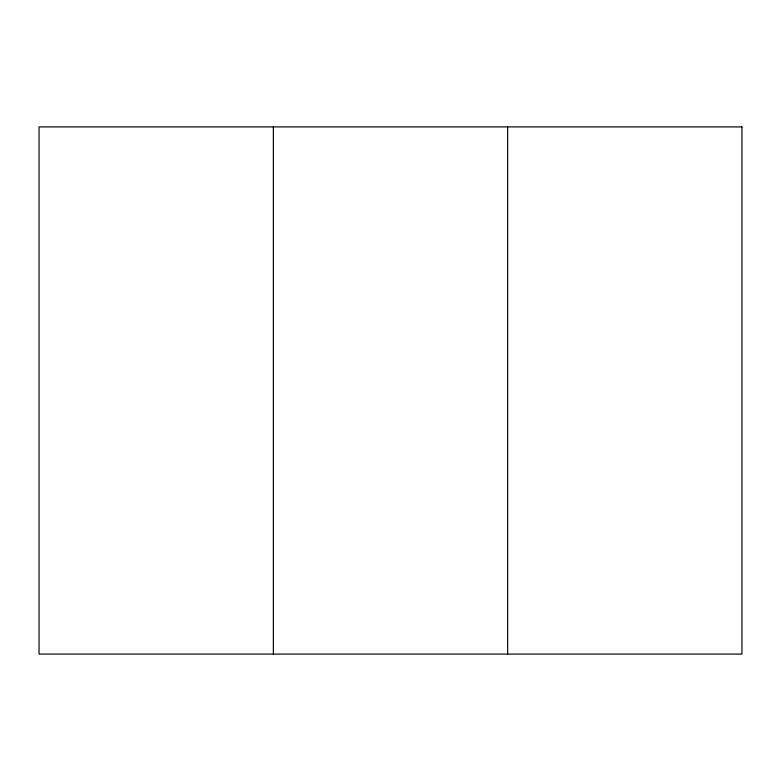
<?xml version="1.0" encoding="UTF-8"?>
<svg xmlns="http://www.w3.org/2000/svg" width="781" height="781" viewBox="0 0 781 781"><rect width="100%" height="100%" fill="white"/><g stroke="black" fill="none" stroke-linecap="round" stroke-linejoin="round"><path stroke-width="1.17" d="M507.65 126.912L507.65 654.087M273.35 126.912L273.35 654.087M741.95 126.912L39.05 126.912L39.05 654.087L741.95 654.087L741.95 126.912"/></g></svg>
